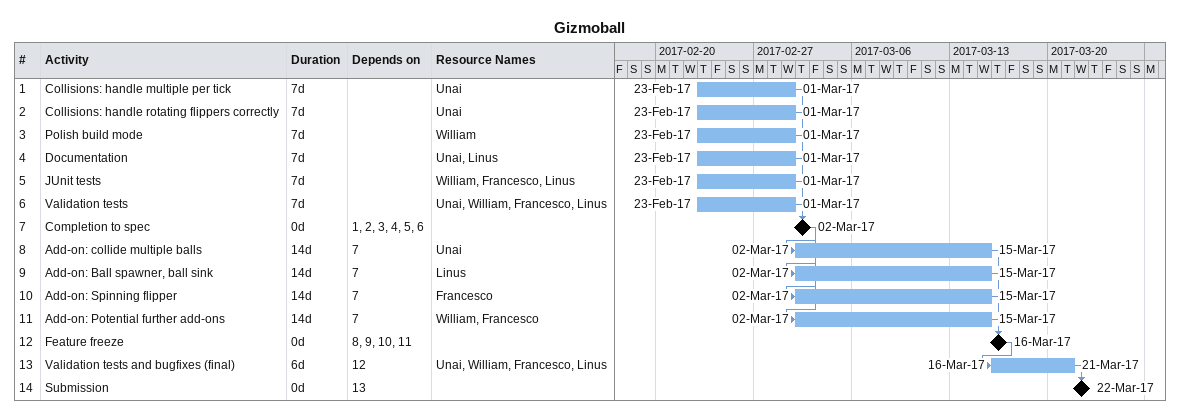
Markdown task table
Gizmoball

| ID | Task | Duration | Start | Finish | Predecessors | Resources |
|---|---|---|---|---|---|---|
| 1 | Collisions: handle multiple per tick | 7d | 2017-02-23 | 2017-03-01 |  | Unai |
| 2 | Collisions: handle rotating flippers correctly | 7d | 2017-02-23 | 2017-03-01 |  | Unai |
| 3 | Polish build mode | 7d | 2017-02-23 | 2017-03-01 |  | William |
| 4 | Documentation | 7d | 2017-02-23 | 2017-03-01 |  | Unai, Linus |
| 5 | JUnit tests | 7d | 2017-02-23 | 2017-03-01 |  | William, Francesco, Linus |
| 6 | Validation tests | 7d | 2017-02-23 | 2017-03-01 |  | Unai, William, Francesco, Linus |
| 7 | Completion to spec | 0d | 2017-03-02 | 2017-03-02 | 1, 2, 3, 4, 5, 6 |  |
| 8 | Add-on: collide multiple balls | 14d | 2017-03-02 | 2017-03-15 | 7 | Unai |
| 9 | Add-on: Ball spawner, ball sink | 14d | 2017-03-02 | 2017-03-15 | 7 | Linus |
| 10 | Add-on: Spinning flipper | 14d | 2017-03-02 | 2017-03-15 | 7 | Francesco |
| 11 | Add-on: Potential further add-ons | 14d | 2017-03-02 | 2017-03-15 | 7 | William, Francesco |
| 12 | Feature freeze | 0d | 2017-03-16 | 2017-03-16 | 8, 9, 10, 11 |  |
| 13 | Validation tests and bugfixes (final) | 6d | 2017-03-16 | 2017-03-21 | 12 | Unai, William, Francesco, Linus |
| 14 | Submission | 0d | 2017-03-22 | 2017-03-22 | 13 |  |
